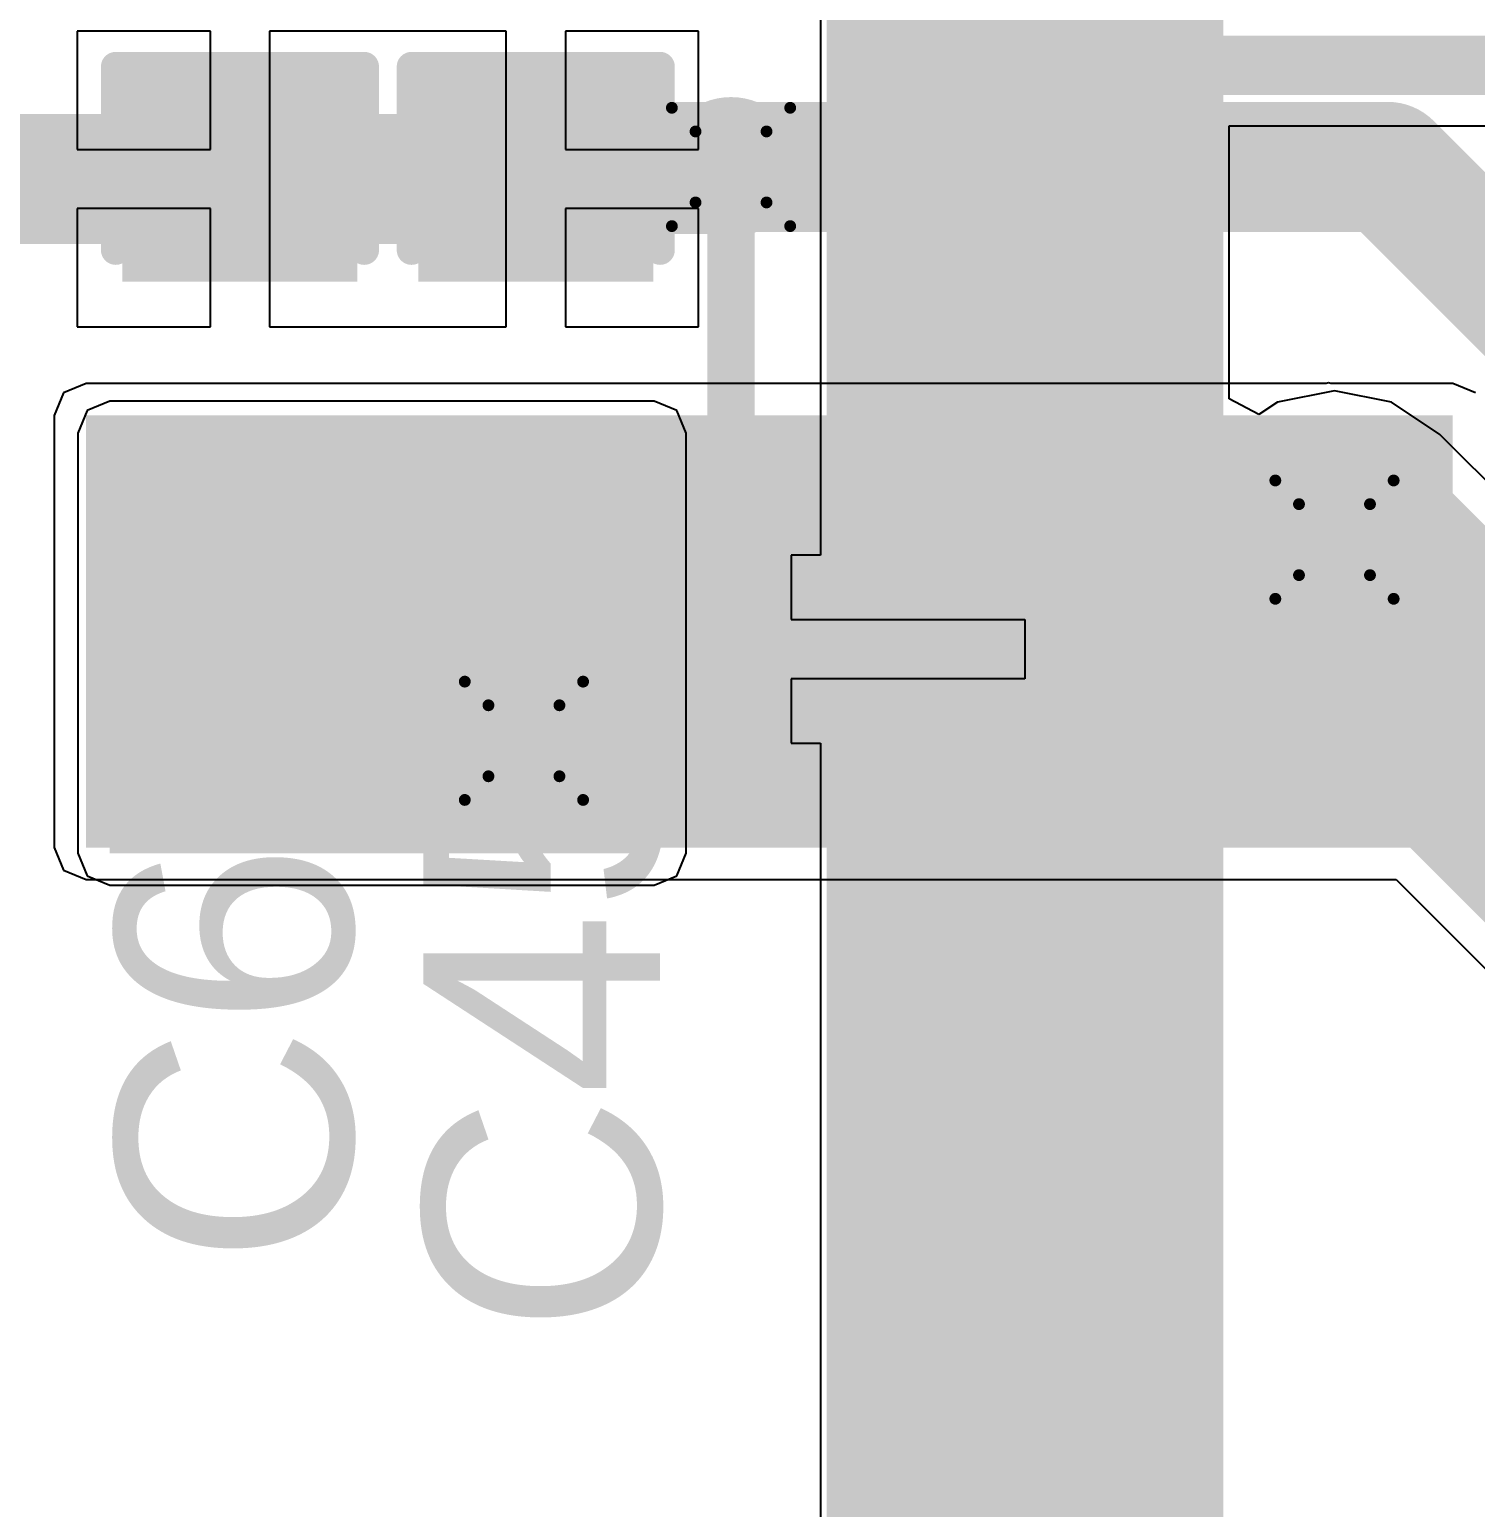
# Model space of a CAD drawing. Header units: inches. Extents: x -0.3 to 9.9, y -0.4 to 5.
# Drawn here: x 2.5094 to 2.7538, y 1.1684 to 1.4182 of the extents above; entities that cross this region are included whole.
import ezdxf

# ---------------------------------------------------------------- set-up
doc = ezdxf.new("R2010")
doc.units = ezdxf.units.IN
doc.header["$MEASUREMENT"] = 0
for name, color, linetype in [('Bottom Layer', 5, 'Continuous'), ('Bottom Solder', 6, 'Continuous'), ('Drill Drawing', 1, 'Continuous'), ('Top Layer', 1, 'Continuous'), ('Top Overlay', 2, 'Continuous'), ('Top Paste', 8, 'Continuous'), ('Top Solder', 216, 'Continuous'), ('Via Holes', 16, 'Continuous')]:
    doc.layers.add(name, color=color, linetype=linetype)
doc.styles.add('Arial', font='', dxfattribs={"height": 0.2})
doc.styles.get('Arial').set_extended_font_data('Arial')

# ---------------------------------------------------------------- blocks, each defined once
blk = doc.blocks.new('C___0603_17')
at = {"layer": 'Top Layer'}
for points in [[(-0.015, 0.0175), (-0.015, -0.0175), (-0.045, -0.0175), (-0.045, 0.0175)], [(0.045, 0.0175), (0.045, -0.0175), (0.015, -0.0175), (0.015, 0.0175)]]:
    blk.add_hatch(color=1, dxfattribs=at).paths.add_polyline_path(points)
at = {"layer": 'Top Paste'}
for points in [[(-0.015, 0.0175), (-0.015, -0.0175), (-0.045, -0.0175), (-0.045, 0.0175)], [(0.045, 0.0175), (0.045, -0.0175), (0.015, -0.0175), (0.015, 0.0175)]]:
    blk.add_hatch(color=8, dxfattribs=at).paths.add_polyline_path(points)
at = {"layer": 'Top Solder'}
for points in [[(-0.01264, 0.01986), (-0.01264, -0.01986), (-0.04736, -0.01986), (-0.04736, 0.01986)], [(0.04736, 0.01986), (0.04736, -0.01986), (0.01264, -0.01986), (0.01264, 0.01986)]]:
    blk.add_hatch(color=216, dxfattribs=at).paths.add_polyline_path(points)
at = {"layer": 'Top Overlay'}
for points in [[(-0.018, 0.021, 0.005, 0.005, 0), (-0.049, 0.021, 0.005, 0.005, 0)], [(-0.049, -0.021, 0.005, 0.005, 0), (-0.049, 0.021, 0.005, 0.005, 0)], [(0.049, 0.021, 0.005, 0.005, 0), (0.018, 0.021, 0.005, 0.005, 0)], [(0.049, -0.021, 0.005, 0.005, 0), (0.049, 0.021, 0.005, 0.005, 0)], [(-0.018, -0.021, 0.005, 0.005, 0), (-0.049, -0.021, 0.005, 0.005, 0)], [(0.049, -0.021, 0.005, 0.005, 0), (0.018, -0.021, 0.005, 0.005, 0)]]:
    blk.add_lwpolyline(points, format="xyseb", dxfattribs=at)
for points in [[(-0.05025, 0.021, 0.0025, 0.0025, 1), (-0.04775, 0.021, 0.0025, 0.0025, 1)], [(-0.05025, 0.021, 0.0025, 0.0025, 1), (-0.04775, 0.021, 0.0025, 0.0025, 1)], [(-0.01925, 0.021, 0.0025, 0.0025, 1), (-0.01675, 0.021, 0.0025, 0.0025, 1)], [(0.01675, 0.021, 0.0025, 0.0025, 1), (0.01925, 0.021, 0.0025, 0.0025, 1)], [(0.04775, 0.021, 0.0025, 0.0025, 1), (0.05025, 0.021, 0.0025, 0.0025, 1)], [(0.04775, 0.021, 0.0025, 0.0025, 1), (0.05025, 0.021, 0.0025, 0.0025, 1)], [(-0.05025, -0.021, 0.0025, 0.0025, 1), (-0.04775, -0.021, 0.0025, 0.0025, 1)], [(-0.05025, -0.021, 0.0025, 0.0025, 1), (-0.04775, -0.021, 0.0025, 0.0025, 1)], [(-0.01925, -0.021, 0.0025, 0.0025, 1), (-0.01675, -0.021, 0.0025, 0.0025, 1)], [(0.01675, -0.021, 0.0025, 0.0025, 1), (0.01925, -0.021, 0.0025, 0.0025, 1)], [(0.04775, -0.021, 0.0025, 0.0025, 1), (0.05025, -0.021, 0.0025, 0.0025, 1)], [(0.04775, -0.021, 0.0025, 0.0025, 1), (0.05025, -0.021, 0.0025, 0.0025, 1)]]:
    blk.add_lwpolyline(points, format="xyseb", close=True, dxfattribs=at)
blk = doc.blocks.new('TQFP_100_14_14__49')
at = {"layer": 'Top Layer'}
for points in [[(0.27362, 0.12402), (0.33268, 0.12402), (0.33268, 0.1122), (0.27362, 0.1122)], [(0.27362, 0.10433), (0.33268, 0.10433), (0.33268, 0.09252), (0.27362, 0.09252)], [(0.27362, 0.08465), (0.33268, 0.08465), (0.33268, 0.07283), (0.27362, 0.07283)], [(0.27362, 0.06496), (0.33268, 0.06496), (0.33268, 0.05315), (0.27362, 0.05315)], [(0.27362, 0.04528), (0.33268, 0.04528), (0.33268, 0.03346), (0.27362, 0.03346)], [(0.27362, 0.02559), (0.33268, 0.02559), (0.33268, 0.01378), (0.27362, 0.01378)], [(0.27362, 0.00591), (0.33268, 0.00591), (0.33268, -0.00591), (0.27362, -0.00591)], [(0.27362, -0.01378), (0.33268, -0.01378), (0.33268, -0.02559), (0.27362, -0.02559)], [(0.27362, -0.03346), (0.33268, -0.03346), (0.33268, -0.04528), (0.27362, -0.04528)], [(0.27362, -0.05315), (0.33268, -0.05315), (0.33268, -0.06496), (0.27362, -0.06496)], [(0.27362, -0.07283), (0.33268, -0.07283), (0.33268, -0.08465), (0.27362, -0.08465)], [(0.27362, -0.09252), (0.33268, -0.09252), (0.33268, -0.10433), (0.27362, -0.10433)], [(0.27362, -0.1122), (0.33268, -0.1122), (0.33268, -0.12402), (0.27362, -0.12402)]]:
    blk.add_hatch(color=1, dxfattribs=at).paths.add_polyline_path(points)
at = {"layer": 'Top Paste'}
for points in [[(0.27362, 0.12402), (0.33268, 0.12402), (0.33268, 0.1122), (0.27362, 0.1122)], [(0.27362, 0.10433), (0.33268, 0.10433), (0.33268, 0.09252), (0.27362, 0.09252)], [(0.27362, 0.08465), (0.33268, 0.08465), (0.33268, 0.07283), (0.27362, 0.07283)], [(0.27362, 0.06496), (0.33268, 0.06496), (0.33268, 0.05315), (0.27362, 0.05315)], [(0.27362, 0.04528), (0.33268, 0.04528), (0.33268, 0.03346), (0.27362, 0.03346)], [(0.27362, 0.02559), (0.33268, 0.02559), (0.33268, 0.01378), (0.27362, 0.01378)], [(0.27362, 0.00591), (0.33268, 0.00591), (0.33268, -0.00591), (0.27362, -0.00591)], [(0.27362, -0.01378), (0.33268, -0.01378), (0.33268, -0.02559), (0.27362, -0.02559)], [(0.27362, -0.03346), (0.33268, -0.03346), (0.33268, -0.04528), (0.27362, -0.04528)], [(0.27362, -0.05315), (0.33268, -0.05315), (0.33268, -0.06496), (0.27362, -0.06496)], [(0.27362, -0.07283), (0.33268, -0.07283), (0.33268, -0.08465), (0.27362, -0.08465)], [(0.27362, -0.09252), (0.33268, -0.09252), (0.33268, -0.10433), (0.27362, -0.10433)], [(0.27362, -0.1122), (0.33268, -0.1122), (0.33268, -0.12402), (0.27362, -0.12402)]]:
    blk.add_hatch(color=8, dxfattribs=at).paths.add_polyline_path(points)
at = {"layer": 'Top Solder'}
for points in [[(0.26962, 0.12802), (0.33668, 0.12802), (0.33668, 0.1082), (0.26962, 0.1082)], [(0.26962, 0.10833), (0.33668, 0.10833), (0.33668, 0.08852), (0.26962, 0.08852)], [(0.26962, 0.08865), (0.33668, 0.08865), (0.33668, 0.06883), (0.26962, 0.06883)], [(0.26962, 0.06896), (0.33668, 0.06896), (0.33668, 0.04915), (0.26962, 0.04915)], [(0.26962, 0.04928), (0.33668, 0.04928), (0.33668, 0.02946), (0.26962, 0.02946)], [(0.26962, 0.02959), (0.33668, 0.02959), (0.33668, 0.00978), (0.26962, 0.00978)], [(0.26962, 0.00991), (0.33668, 0.00991), (0.33668, -0.00991), (0.26962, -0.00991)], [(0.26962, -0.00978), (0.33668, -0.00978), (0.33668, -0.02959), (0.26962, -0.02959)], [(0.26962, -0.02946), (0.33668, -0.02946), (0.33668, -0.04928), (0.26962, -0.04928)], [(0.26962, -0.04915), (0.33668, -0.04915), (0.33668, -0.06896), (0.26962, -0.06896)], [(0.26962, -0.06883), (0.33668, -0.06883), (0.33668, -0.08865), (0.26962, -0.08865)], [(0.26962, -0.08852), (0.33668, -0.08852), (0.33668, -0.10833), (0.26962, -0.10833)], [(0.26962, -0.1082), (0.33668, -0.1082), (0.33668, -0.12802), (0.26962, -0.12802)]]:
    blk.add_hatch(color=216, dxfattribs=at).paths.add_polyline_path(points)
blk = doc.blocks.new('C___0603_175')
at = {"layer": 'Top Layer'}
for points in [[(-0.015, 0.0175), (-0.015, -0.0175), (-0.045, -0.0175), (-0.045, 0.0175)], [(0.045, 0.0175), (0.045, -0.0175), (0.015, -0.0175), (0.015, 0.0175)]]:
    blk.add_hatch(color=1, dxfattribs=at).paths.add_polyline_path(points)
at = {"layer": 'Top Paste'}
for points in [[(-0.015, 0.0175), (-0.015, -0.0175), (-0.045, -0.0175), (-0.045, 0.0175)], [(0.045, 0.0175), (0.045, -0.0175), (0.015, -0.0175), (0.015, 0.0175)]]:
    blk.add_hatch(color=8, dxfattribs=at).paths.add_polyline_path(points)
at = {"layer": 'Top Solder'}
for points in [[(-0.01264, 0.01986), (-0.01264, -0.01986), (-0.04736, -0.01986), (-0.04736, 0.01986)], [(0.04736, 0.01986), (0.04736, -0.01986), (0.01264, -0.01986), (0.01264, 0.01986)]]:
    blk.add_hatch(color=216, dxfattribs=at).paths.add_polyline_path(points)
at = {"layer": 'Top Overlay'}
for points in [[(-0.049, 0.021, 0.005, 0.005, 0), (-0.018, 0.021, 0.005, 0.005, 0)], [(-0.049, 0.021, 0.005, 0.005, 0), (-0.049, -0.021, 0.005, 0.005, 0)], [(0.018, 0.021, 0.005, 0.005, 0), (0.049, 0.021, 0.005, 0.005, 0)], [(0.049, 0.021, 0.005, 0.005, 0), (0.049, -0.021, 0.005, 0.005, 0)], [(-0.049, -0.021, 0.005, 0.005, 0), (-0.018, -0.021, 0.005, 0.005, 0)], [(0.018, -0.021, 0.005, 0.005, 0), (0.049, -0.021, 0.005, 0.005, 0)]]:
    blk.add_lwpolyline(points, format="xyseb", dxfattribs=at)
for points in [[(-0.05025, 0.021, 0.0025, 0.0025, 1), (-0.04775, 0.021, 0.0025, 0.0025, 1)], [(-0.05025, 0.021, 0.0025, 0.0025, 1), (-0.04775, 0.021, 0.0025, 0.0025, 1)], [(-0.01925, 0.021, 0.0025, 0.0025, 1), (-0.01675, 0.021, 0.0025, 0.0025, 1)], [(0.01675, 0.021, 0.0025, 0.0025, 1), (0.01925, 0.021, 0.0025, 0.0025, 1)], [(0.04775, 0.021, 0.0025, 0.0025, 1), (0.05025, 0.021, 0.0025, 0.0025, 1)], [(0.04775, 0.021, 0.0025, 0.0025, 1), (0.05025, 0.021, 0.0025, 0.0025, 1)], [(-0.05025, -0.021, 0.0025, 0.0025, 1), (-0.04775, -0.021, 0.0025, 0.0025, 1)], [(-0.05025, -0.021, 0.0025, 0.0025, 1), (-0.04775, -0.021, 0.0025, 0.0025, 1)], [(-0.01925, -0.021, 0.0025, 0.0025, 1), (-0.01675, -0.021, 0.0025, 0.0025, 1)], [(0.01675, -0.021, 0.0025, 0.0025, 1), (0.01925, -0.021, 0.0025, 0.0025, 1)], [(0.04775, -0.021, 0.0025, 0.0025, 1), (0.05025, -0.021, 0.0025, 0.0025, 1)], [(0.04775, -0.021, 0.0025, 0.0025, 1), (0.05025, -0.021, 0.0025, 0.0025, 1)]]:
    blk.add_lwpolyline(points, format="xyseb", close=True, dxfattribs=at)

msp = doc.modelspace()

# ---------------------------------------------------------------- hatches: boundary and pattern name
at = {"layer": 'Bottom Layer'}
h = msp.add_hatch(color=5, dxfattribs=at)
edge = h.paths.add_edge_path()
edge.add_arc((2.628, 1.395), 0.01181, 0, 360)
msp.add_hatch(color=5, dxfattribs=at).paths.add_polyline_path([(2.519, 1.27995), (2.75, 1.27995), (2.75, 1.353), (2.519, 1.353)])
h = msp.add_hatch(color=5, dxfattribs=at)
edge = h.paths.add_edge_path()
edge.add_arc((2.73, 1.332), 0.01181, 0, 360)
h = msp.add_hatch(color=5, dxfattribs=at)
edge = h.paths.add_edge_path()
edge.add_arc((2.593, 1.298), 0.01181, 0, 360)
at = {"layer": 'Bottom Solder'}
h = msp.add_hatch(color=6, dxfattribs=at)
edge = h.paths.add_edge_path()
edge.add_arc((2.628, 1.395), 0.00591, 0, 360)
h = msp.add_hatch(color=6, dxfattribs=at)
edge = h.paths.add_edge_path()
edge.add_arc((2.73, 1.332), 0.00591, 0, 360)
h = msp.add_hatch(color=6, dxfattribs=at)
edge = h.paths.add_edge_path()
edge.add_arc((2.593, 1.298), 0.00591, 0, 360)
at = {"layer": 'Top Layer'}
h = msp.add_hatch(color=1, dxfattribs=at)
edge = h.paths.add_edge_path()
edge.add_arc((2.628, 1.395), 0.01181, 0, 360)
msp.add_hatch(color=1, dxfattribs=at).paths.add_polyline_path([(2.523, 1.279), (2.615, 1.279), (2.615, 1.35), (2.523, 1.35)])
h = msp.add_hatch(color=1, dxfattribs=at)
edge = h.paths.add_edge_path()
edge.add_arc((2.73, 1.332), 0.01181, 0, 360)
h = msp.add_hatch(color=1, dxfattribs=at)
edge = h.paths.add_edge_path()
edge.add_arc((2.593, 1.298), 0.01181, 0, 360)
at = {"layer": 'Top Solder'}
h = msp.add_hatch(color=216, dxfattribs=at)
edge = h.paths.add_edge_path()
edge.add_arc((2.628, 1.395), 0.00591, 0, 360)
h = msp.add_hatch(color=216, dxfattribs=at)
edge = h.paths.add_edge_path()
edge.add_arc((2.73, 1.332), 0.00591, 0, 360)
h = msp.add_hatch(color=216, dxfattribs=at)
edge = h.paths.add_edge_path()
edge.add_arc((2.593, 1.298), 0.00591, 0, 360)
at = {"layer": 'Via Holes'}
h = msp.add_hatch(color=7, dxfattribs=at)
edge = h.paths.add_edge_path()
edge.add_arc((2.628, 1.395), 0.00591, 0, 360)
h = msp.add_hatch(color=7, dxfattribs=at)
edge = h.paths.add_edge_path()
edge.add_arc((2.73, 1.332), 0.00591, 0, 360)
h = msp.add_hatch(color=7, dxfattribs=at)
edge = h.paths.add_edge_path()
edge.add_arc((2.593, 1.298), 0.00591, 0, 360)

# ---------------------------------------------------------------- linework, layer by layer
at = {"layer": 'Bottom Layer'}
for p, q in [((2.51517, 1.35683), (2.51359, 1.353)), ((2.519, 1.35841), (2.51517, 1.35683)), ((2.72861, 1.35841), (2.519, 1.35841)), ((2.729, 1.35849), (2.72861, 1.35841)), ((2.72939, 1.35841), (2.729, 1.35849)), ((2.75, 1.35841), (2.72939, 1.35841)), ((2.75383, 1.35683), (2.75, 1.35841)), ((2.51359, 1.353), (2.51359, 1.27995)), ((2.51359, 1.27995), (2.51517, 1.27612)), ((2.51517, 1.27612), (2.519, 1.27454)), ((2.519, 1.27454), (2.74042, 1.27454)), ((2.74042, 1.27454), (2.79803, 1.21692))]:
    msp.add_line(p, q, dxfattribs=at)
for points in [[(2.628, 1.395, 0.022, 0.022, 0), (2.739, 1.395, 0.022, 0.022, 0)], [(2.739, 1.395, 0.022, 0.022, 0), (2.839, 1.295, 0.022, 0.022, 0)], [(2.729, 1.333, 0.04, 0.04, 0), (2.73, 1.332, 0.04, 0.04, 0)], [(2.696, 1.298, 0.035, 0.035, 0), (2.73, 1.332, 0.035, 0.035, 0)], [(2.73, 1.321, 0.04, 0.04, 0), (2.81605, 1.23495, 0.04, 0.04, 0)], [(2.593, 1.298, 0.035, 0.035, 0), (2.696, 1.298, 0.035, 0.035, 0)]]:
    msp.add_lwpolyline(points, format="xyseb", dxfattribs=at)
for points in [[(2.6225, 1.395, 0.011, 0.011, 1), (2.6335, 1.395, 0.011, 0.011, 1)], [(2.7335, 1.395, 0.011, 0.011, 1), (2.7445, 1.395, 0.011, 0.011, 1)], [(2.7335, 1.395, 0.011, 0.011, 1), (2.7445, 1.395, 0.011, 0.011, 1)], [(2.719, 1.333, 0.02, 0.02, 1), (2.739, 1.333, 0.02, 0.02, 1)], [(2.72, 1.332, 0.02, 0.02, 1), (2.74, 1.332, 0.02, 0.02, 1)], [(2.72125, 1.332, 0.0175, 0.0175, 1), (2.73875, 1.332, 0.0175, 0.0175, 1)], [(2.72, 1.321, 0.02, 0.02, 1), (2.74, 1.321, 0.02, 0.02, 1)], [(2.58425, 1.298, 0.0175, 0.0175, 1), (2.60175, 1.298, 0.0175, 0.0175, 1)], [(2.68725, 1.298, 0.0175, 0.0175, 1), (2.70475, 1.298, 0.0175, 0.0175, 1)], [(2.68725, 1.298, 0.0175, 0.0175, 1), (2.70475, 1.298, 0.0175, 0.0175, 1)]]:
    msp.add_lwpolyline(points, format="xyseb", close=True, dxfattribs=at)
at = {"layer": 'Drill Drawing'}
for points in [[(2.618, 1.405, 0.002, 0.002, 0), (2.638, 1.405, 0.002, 0.002, 0)], [(2.618, 1.385, 0.002, 0.002, 0), (2.618, 1.405, 0.002, 0.002, 0)], [(2.638, 1.385, 0.002, 0.002, 0), (2.638, 1.405, 0.002, 0.002, 0)], [(2.622, 1.401, 0.002, 0.002, 0), (2.634, 1.401, 0.002, 0.002, 0)], [(2.622, 1.389, 0.002, 0.002, 0), (2.622, 1.401, 0.002, 0.002, 0)], [(2.634, 1.389, 0.002, 0.002, 0), (2.634, 1.401, 0.002, 0.002, 0)], [(2.622, 1.389, 0.002, 0.002, 0), (2.634, 1.389, 0.002, 0.002, 0)], [(2.618, 1.385, 0.002, 0.002, 0), (2.638, 1.385, 0.002, 0.002, 0)], [(2.72, 1.342, 0.002, 0.002, 0), (2.74, 1.342, 0.002, 0.002, 0)], [(2.72, 1.322, 0.002, 0.002, 0), (2.72, 1.342, 0.002, 0.002, 0)], [(2.74, 1.322, 0.002, 0.002, 0), (2.74, 1.342, 0.002, 0.002, 0)], [(2.724, 1.338, 0.002, 0.002, 0), (2.736, 1.338, 0.002, 0.002, 0)], [(2.724, 1.326, 0.002, 0.002, 0), (2.724, 1.338, 0.002, 0.002, 0)], [(2.736, 1.326, 0.002, 0.002, 0), (2.736, 1.338, 0.002, 0.002, 0)], [(2.724, 1.326, 0.002, 0.002, 0), (2.736, 1.326, 0.002, 0.002, 0)], [(2.72, 1.322, 0.002, 0.002, 0), (2.74, 1.322, 0.002, 0.002, 0)], [(2.583, 1.308, 0.002, 0.002, 0), (2.603, 1.308, 0.002, 0.002, 0)], [(2.583, 1.288, 0.002, 0.002, 0), (2.583, 1.308, 0.002, 0.002, 0)], [(2.603, 1.288, 0.002, 0.002, 0), (2.603, 1.308, 0.002, 0.002, 0)], [(2.587, 1.304, 0.002, 0.002, 0), (2.599, 1.304, 0.002, 0.002, 0)], [(2.587, 1.292, 0.002, 0.002, 0), (2.587, 1.304, 0.002, 0.002, 0)], [(2.599, 1.292, 0.002, 0.002, 0), (2.599, 1.304, 0.002, 0.002, 0)], [(2.587, 1.292, 0.002, 0.002, 0), (2.599, 1.292, 0.002, 0.002, 0)], [(2.583, 1.288, 0.002, 0.002, 0), (2.603, 1.288, 0.002, 0.002, 0)]]:
    msp.add_lwpolyline(points, format="xyseb", dxfattribs=at)
for points in [[(2.6175, 1.405, 0.001, 0.001, 1), (2.6185, 1.405, 0.001, 0.001, 1)], [(2.6175, 1.405, 0.001, 0.001, 1), (2.6185, 1.405, 0.001, 0.001, 1)], [(2.6375, 1.405, 0.001, 0.001, 1), (2.6385, 1.405, 0.001, 0.001, 1)], [(2.6375, 1.405, 0.001, 0.001, 1), (2.6385, 1.405, 0.001, 0.001, 1)], [(2.6215, 1.401, 0.001, 0.001, 1), (2.6225, 1.401, 0.001, 0.001, 1)], [(2.6215, 1.401, 0.001, 0.001, 1), (2.6225, 1.401, 0.001, 0.001, 1)], [(2.6335, 1.401, 0.001, 0.001, 1), (2.6345, 1.401, 0.001, 0.001, 1)], [(2.6335, 1.401, 0.001, 0.001, 1), (2.6345, 1.401, 0.001, 0.001, 1)], [(2.6215, 1.389, 0.001, 0.001, 1), (2.6225, 1.389, 0.001, 0.001, 1)], [(2.6215, 1.389, 0.001, 0.001, 1), (2.6225, 1.389, 0.001, 0.001, 1)], [(2.6335, 1.389, 0.001, 0.001, 1), (2.6345, 1.389, 0.001, 0.001, 1)], [(2.6335, 1.389, 0.001, 0.001, 1), (2.6345, 1.389, 0.001, 0.001, 1)], [(2.6175, 1.385, 0.001, 0.001, 1), (2.6185, 1.385, 0.001, 0.001, 1)], [(2.6175, 1.385, 0.001, 0.001, 1), (2.6185, 1.385, 0.001, 0.001, 1)], [(2.6375, 1.385, 0.001, 0.001, 1), (2.6385, 1.385, 0.001, 0.001, 1)], [(2.6375, 1.385, 0.001, 0.001, 1), (2.6385, 1.385, 0.001, 0.001, 1)], [(2.7195, 1.342, 0.001, 0.001, 1), (2.7205, 1.342, 0.001, 0.001, 1)], [(2.7195, 1.342, 0.001, 0.001, 1), (2.7205, 1.342, 0.001, 0.001, 1)], [(2.7395, 1.342, 0.001, 0.001, 1), (2.7405, 1.342, 0.001, 0.001, 1)], [(2.7395, 1.342, 0.001, 0.001, 1), (2.7405, 1.342, 0.001, 0.001, 1)], [(2.7235, 1.338, 0.001, 0.001, 1), (2.7245, 1.338, 0.001, 0.001, 1)], [(2.7235, 1.338, 0.001, 0.001, 1), (2.7245, 1.338, 0.001, 0.001, 1)], [(2.7355, 1.338, 0.001, 0.001, 1), (2.7365, 1.338, 0.001, 0.001, 1)], [(2.7355, 1.338, 0.001, 0.001, 1), (2.7365, 1.338, 0.001, 0.001, 1)], [(2.7235, 1.326, 0.001, 0.001, 1), (2.7245, 1.326, 0.001, 0.001, 1)], [(2.7235, 1.326, 0.001, 0.001, 1), (2.7245, 1.326, 0.001, 0.001, 1)], [(2.7355, 1.326, 0.001, 0.001, 1), (2.7365, 1.326, 0.001, 0.001, 1)], [(2.7355, 1.326, 0.001, 0.001, 1), (2.7365, 1.326, 0.001, 0.001, 1)], [(2.7195, 1.322, 0.001, 0.001, 1), (2.7205, 1.322, 0.001, 0.001, 1)], [(2.7195, 1.322, 0.001, 0.001, 1), (2.7205, 1.322, 0.001, 0.001, 1)], [(2.7395, 1.322, 0.001, 0.001, 1), (2.7405, 1.322, 0.001, 0.001, 1)], [(2.7395, 1.322, 0.001, 0.001, 1), (2.7405, 1.322, 0.001, 0.001, 1)], [(2.5825, 1.308, 0.001, 0.001, 1), (2.5835, 1.308, 0.001, 0.001, 1)], [(2.5825, 1.308, 0.001, 0.001, 1), (2.5835, 1.308, 0.001, 0.001, 1)], [(2.6025, 1.308, 0.001, 0.001, 1), (2.6035, 1.308, 0.001, 0.001, 1)], [(2.6025, 1.308, 0.001, 0.001, 1), (2.6035, 1.308, 0.001, 0.001, 1)], [(2.5865, 1.304, 0.001, 0.001, 1), (2.5875, 1.304, 0.001, 0.001, 1)], [(2.5865, 1.304, 0.001, 0.001, 1), (2.5875, 1.304, 0.001, 0.001, 1)], [(2.5985, 1.304, 0.001, 0.001, 1), (2.5995, 1.304, 0.001, 0.001, 1)], [(2.5985, 1.304, 0.001, 0.001, 1), (2.5995, 1.304, 0.001, 0.001, 1)], [(2.5865, 1.292, 0.001, 0.001, 1), (2.5875, 1.292, 0.001, 0.001, 1)], [(2.5865, 1.292, 0.001, 0.001, 1), (2.5875, 1.292, 0.001, 0.001, 1)], [(2.5985, 1.292, 0.001, 0.001, 1), (2.5995, 1.292, 0.001, 0.001, 1)], [(2.5985, 1.292, 0.001, 0.001, 1), (2.5995, 1.292, 0.001, 0.001, 1)], [(2.5825, 1.288, 0.001, 0.001, 1), (2.5835, 1.288, 0.001, 0.001, 1)], [(2.5825, 1.288, 0.001, 0.001, 1), (2.5835, 1.288, 0.001, 0.001, 1)], [(2.6025, 1.288, 0.001, 0.001, 1), (2.6035, 1.288, 0.001, 0.001, 1)], [(2.6025, 1.288, 0.001, 0.001, 1), (2.6035, 1.288, 0.001, 0.001, 1)]]:
    msp.add_lwpolyline(points, format="xyseb", close=True, dxfattribs=at)
at = {"layer": 'Top Layer'}
for p, q in [((2.64315, 1.44006), (2.64315, 1.401)), ((2.54, 1.41795), (2.5175, 1.41795)), ((2.5175, 1.41795), (2.5175, 1.39795)), ((2.54, 1.39795), (2.54, 1.41795)), ((2.59, 1.41795), (2.55, 1.41795)), ((2.55, 1.41795), (2.55, 1.39295)), ((2.59, 1.39295), (2.59, 1.41795)), ((2.6225, 1.41795), (2.6, 1.41795)), ((2.6, 1.41795), (2.6, 1.39795)), ((2.6225, 1.39795), (2.6225, 1.41795)), ((2.7122, 1.35581), (2.7122, 1.40197)), ((2.7122, 1.40197), (2.91875, 1.40197)), ((2.64315, 1.401), (2.64315, 1.36163)), ((2.5175, 1.39795), (2.54, 1.39795)), ((2.6, 1.39795), (2.6225, 1.39795)), ((2.55, 1.39295), (2.55, 1.36795)), ((2.59, 1.36795), (2.59, 1.39295)), ((2.54, 1.38795), (2.5175, 1.38795)), ((2.5175, 1.38795), (2.5175, 1.36795)), ((2.54, 1.36795), (2.54, 1.38795)), ((2.6225, 1.38795), (2.6, 1.38795)), ((2.6, 1.38795), (2.6, 1.36795)), ((2.6225, 1.36795), (2.6225, 1.38795)), ((2.5175, 1.36795), (2.54, 1.36795)), ((2.55, 1.36795), (2.59, 1.36795)), ((2.6, 1.36795), (2.6225, 1.36795)), ((2.64315, 1.36163), (2.64315, 1.32939)), ((2.73, 1.35717), (2.72037, 1.35525)), ((2.73963, 1.35525), (2.73, 1.35717)), ((2.523, 1.35541), (2.51917, 1.35383)), ((2.615, 1.35541), (2.523, 1.35541)), ((2.61883, 1.35383), (2.615, 1.35541)), ((2.7172, 1.35314), (2.7122, 1.35581)), ((2.72037, 1.35525), (2.7172, 1.35314)), ((2.7478, 1.3498), (2.73963, 1.35525)), ((2.51917, 1.35383), (2.51759, 1.35)), ((2.62041, 1.35), (2.61883, 1.35383)), ((2.51759, 1.35), (2.51759, 1.279)), ((2.62041, 1.279), (2.62041, 1.35)), ((2.83966, 1.25794), (2.7478, 1.3498)), ((2.64315, 1.32939), (2.63815, 1.32939)), ((2.63815, 1.32939), (2.63815, 1.31848)), ((2.63815, 1.31848), (2.67767, 1.31848)), ((2.67767, 1.31848), (2.67767, 1.30848)), ((2.67767, 1.30848), (2.63815, 1.30848)), ((2.63815, 1.30848), (2.63815, 1.29758)), ((2.63815, 1.29758), (2.64315, 1.29758)), ((2.64315, 1.29758), (2.64315, 1.26321)), ((2.51759, 1.279), (2.51917, 1.27517)), ((2.61883, 1.27517), (2.62041, 1.279)), ((2.51917, 1.27517), (2.523, 1.27359)), ((2.615, 1.27359), (2.61883, 1.27517)), ((2.523, 1.27359), (2.615, 1.27359)), ((2.64315, 1.26321), (2.64315, 1.22384)), ((2.64315, 1.22384), (2.64315, 1.18447)), ((2.64315, 1.18447), (2.64315, 1.1474))]:
    msp.add_line(p, q, dxfattribs=at)
for points in [[(2.67767, 1.41217, 0.01, 0.01, 0), (2.92297, 1.41217, 0.01, 0.01, 0)], [(2.595, 1.39295, 0.022, 0.022, 0), (2.59674, 1.39469, 0.022, 0.022, 0)], [(2.59674, 1.39469, 0.022, 0.022, 0), (2.62769, 1.39469, 0.022, 0.022, 0)], [(2.62769, 1.39469, 0.022, 0.022, 0), (2.628, 1.395, 0.022, 0.022, 0)], [(2.21782, 1.39295, 0.022, 0.022, 0), (2.545, 1.39295, 0.022, 0.022, 0)], [(2.545, 1.39295, 0.022, 0.022, 0), (2.595, 1.39295, 0.022, 0.022, 0)], [(2.595, 1.39295, 0.022, 0.022, 0), (2.59505, 1.39295, 0.022, 0.022, 0)], [(2.59505, 1.39295, 0.022, 0.022, 0), (2.598, 1.39, 0.022, 0.022, 0)], [(2.628, 1.31977, 0.008, 0.008, 0), (2.628, 1.395, 0.008, 0.008, 0)], [(2.73, 1.332, 0.03937, 0.03937, 0), (2.823, 1.239, 0.03937, 0.03937, 0)], [(2.67767, 1.33317, 0.008, 0.008, 0), (2.67826, 1.33258, 0.008, 0.008, 0)], [(2.67826, 1.33258, 0.008, 0.008, 0), (2.72942, 1.33258, 0.008, 0.008, 0)], [(2.72942, 1.33258, 0.008, 0.008, 0), (2.73, 1.332, 0.008, 0.008, 0)], [(2.628, 1.31977, 0.008, 0.008, 0), (2.63429, 1.31348, 0.008, 0.008, 0)], [(2.63429, 1.31348, 0.008, 0.008, 0), (2.67767, 1.31348, 0.008, 0.008, 0)]]:
    msp.add_lwpolyline(points, format="xyseb", dxfattribs=at)
for points in [[(2.67517, 1.41217, 0.005, 0.005, 1), (2.68017, 1.41217, 0.005, 0.005, 1)], [(2.59124, 1.39469, 0.011, 0.011, 1), (2.60224, 1.39469, 0.011, 0.011, 1)], [(2.59124, 1.39469, 0.011, 0.011, 1), (2.60224, 1.39469, 0.011, 0.011, 1)], [(2.62219, 1.39469, 0.011, 0.011, 1), (2.63319, 1.39469, 0.011, 0.011, 1)], [(2.62219, 1.39469, 0.011, 0.011, 1), (2.63319, 1.39469, 0.011, 0.011, 1)], [(2.6225, 1.395, 0.011, 0.011, 1), (2.6335, 1.395, 0.011, 0.011, 1)], [(2.5395, 1.39295, 0.011, 0.011, 1), (2.5505, 1.39295, 0.011, 0.011, 1)], [(2.5395, 1.39295, 0.011, 0.011, 1), (2.5505, 1.39295, 0.011, 0.011, 1)], [(2.5895, 1.39295, 0.011, 0.011, 1), (2.6005, 1.39295, 0.011, 0.011, 1)], [(2.5895, 1.39295, 0.011, 0.011, 1), (2.6005, 1.39295, 0.011, 0.011, 1)], [(2.5895, 1.39295, 0.011, 0.011, 1), (2.6005, 1.39295, 0.011, 0.011, 1)], [(2.58955, 1.39295, 0.011, 0.011, 1), (2.60055, 1.39295, 0.011, 0.011, 1)], [(2.58955, 1.39295, 0.011, 0.011, 1), (2.60055, 1.39295, 0.011, 0.011, 1)], [(2.5925, 1.39, 0.011, 0.011, 1), (2.6035, 1.39, 0.011, 0.011, 1)], [(2.626, 1.395, 0.004, 0.004, 1), (2.63, 1.395, 0.004, 0.004, 1)], [(2.72016, 1.332, 0.01969, 0.01969, 1), (2.73984, 1.332, 0.01969, 0.01969, 1)], [(2.67567, 1.33317, 0.004, 0.004, 1), (2.67967, 1.33317, 0.004, 0.004, 1)], [(2.67626, 1.33258, 0.004, 0.004, 1), (2.68026, 1.33258, 0.004, 0.004, 1)], [(2.67626, 1.33258, 0.004, 0.004, 1), (2.68026, 1.33258, 0.004, 0.004, 1)], [(2.72742, 1.33258, 0.004, 0.004, 1), (2.73142, 1.33258, 0.004, 0.004, 1)], [(2.72742, 1.33258, 0.004, 0.004, 1), (2.73142, 1.33258, 0.004, 0.004, 1)], [(2.728, 1.332, 0.004, 0.004, 1), (2.732, 1.332, 0.004, 0.004, 1)], [(2.626, 1.31977, 0.004, 0.004, 1), (2.63, 1.31977, 0.004, 0.004, 1)], [(2.626, 1.31977, 0.004, 0.004, 1), (2.63, 1.31977, 0.004, 0.004, 1)], [(2.63229, 1.31348, 0.004, 0.004, 1), (2.63629, 1.31348, 0.004, 0.004, 1)], [(2.63229, 1.31348, 0.004, 0.004, 1), (2.63629, 1.31348, 0.004, 0.004, 1)], [(2.67567, 1.31348, 0.004, 0.004, 1), (2.67967, 1.31348, 0.004, 0.004, 1)]]:
    msp.add_lwpolyline(points, format="xyseb", close=True, dxfattribs=at)

# ---------------------------------------------------------------- block references
for name, p, rotation in [('TQFP_100_14_14__49', (2.98082, 1.2938), 180), ('C___0603_17', (2.545, 1.36295), 270), ('C___0603_175', (2.595, 1.36295), 90)]:
    msp.add_blockref(name, p, dxfattribs=dict(rotation=rotation))

# ---------------------------------------------------------------- texts
at = {"layer": 'Top Overlay', "style": 'Arial'}
for s, p in [('C61', (2.56399, 1.20935)), ('C45', (2.61599, 1.19768))]:
    msp.add_text(s, height=0.04, rotation=90, dxfattribs=at).set_placement(p)

doc.saveas('drawing.dxf')
